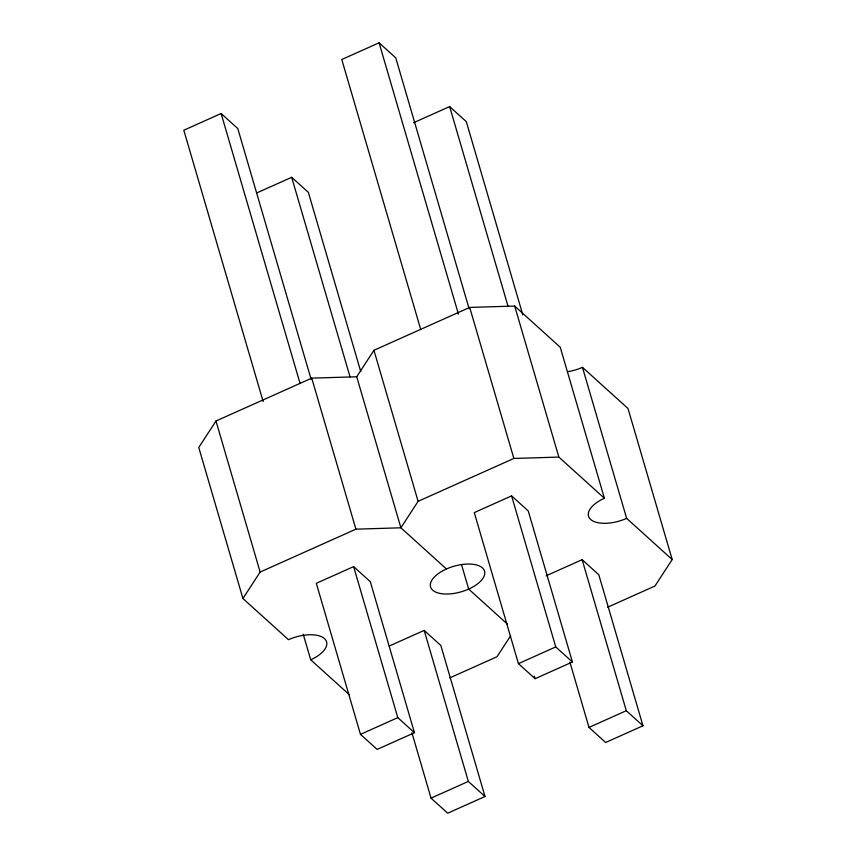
<?xml version="1.0" encoding="UTF-8"?>
<svg xmlns="http://www.w3.org/2000/svg" width="856" height="856" viewBox="0 0 856 856"><rect width="100%" height="100%" fill="white"/><g stroke="black" fill="none" stroke-linecap="round" stroke-linejoin="round"><path stroke-width="1.28" d="M607.696 607.193L654.979 586.018L672.185 559.546L626.635 518.361A28.12 13.289 -16.3 0 1 590.64 519.453A28.12 13.289 -16.3 0 1 604.411 498.267L560.241 347.236L514.691 306.052L469.709 307.422L373.933 350.297L356.727 376.768L311.745 378.138L215.98 421.013L198.763 447.485L242.933 598.515L288.483 639.7A28.12 13.289 -16.3 0 1 324.467 638.608A28.12 13.289 -16.3 0 1 310.707 659.794L349.323 694.708M242.933 598.515L260.138 572.043L355.914 529.168L400.897 527.799L446.447 568.983A28.12 13.289 -16.3 0 1 484.656 574.408A28.12 13.289 -16.3 0 1 441.568 593.7A28.12 13.289 -16.3 0 1 446.447 568.983M604.411 498.267L558.85 457.083L513.868 458.452L418.103 501.327L400.897 527.799L356.727 376.768M510.636 635.773L497.015 656.734L449.732 677.909M311.156 379.454L237.797 128.582L221.126 113.516L183.815 130.219L263.166 401.571M469.12 308.738L395.761 57.866L379.09 42.8L341.779 59.503L420.756 329.571M256.779 192.932L291.682 177.299L308.353 192.365L360.75 371.558M413.534 122.75L449.646 106.583L466.306 121.648L522.823 314.922M353.624 566.608L316.313 583.311L360.472 734.352L377.143 749.417L414.454 732.715L370.295 581.673L353.624 566.608L397.794 717.638L414.454 732.715M511.588 495.892L474.278 512.594L518.436 663.635L535.107 678.701L572.418 661.998L528.248 510.957L511.588 495.892L555.747 646.922L572.418 661.998M389.266 646.023L424.18 630.401L440.84 645.467L485.01 796.497L447.699 813.2L431.028 798.134L411.939 732.854M546.032 575.842L582.134 559.685L598.804 574.75L642.974 725.781L605.652 742.484L588.992 727.418L569.903 662.137M360.472 734.352L397.794 717.638M518.436 663.635L555.747 646.922M431.028 798.134L468.339 781.432L485.01 796.497M588.992 727.418L626.303 710.715L642.974 725.781M568.534 371.547A28.12 13.289 -16.3 0 0 582.465 367.331L628.015 408.515L672.185 559.546M507.287 623.992L468.671 589.078L461.555 564.757M582.465 367.331L626.635 518.361M514.691 306.052L558.85 457.083M449.646 106.583L508.036 306.255M582.134 559.685L626.303 710.715M469.709 307.422L513.868 458.452M379.09 42.8L458.442 314.141M534.358 676.133L535.107 678.701M373.933 350.297L418.103 501.327M291.682 177.299L350.072 376.972M424.18 630.401L468.339 781.432M311.745 378.138L355.914 529.168M221.126 113.516L300.103 383.584M303.217 634.189L310.707 659.794M215.98 421.013L260.138 572.043"/></g></svg>
